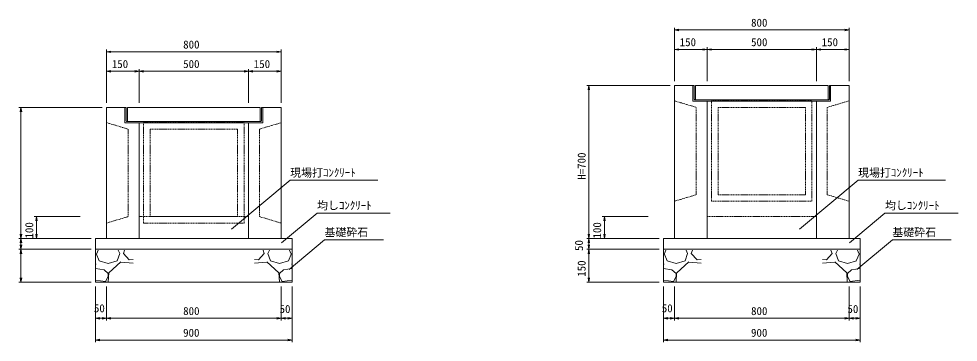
# Model space of a CAD drawing. Units: millimetres on the paper. Extents: x 0 to 841, y 0 to 594.
# Drawn here: x 192.7 to 407.8, y 365.2 to 439.2 of the extents above; entities that cross this region are included whole.
import ezdxf
from ezdxf.enums import TextEntityAlignment as Align

# ---------------------------------------------------------------- set-up
doc = ezdxf.new("R2010")
doc.units = ezdxf.units.MM
doc.linetypes.add('USER1', pattern=[0.375, 0.25, -0.125])
for name, color, linetype, lineweight in [('D-STR-DIM（寸法）', 7, 'Continuous', 18), ('D-STR-HTXT（旗揚げ）', 7, 'Continuous', 18), ('D-STR-STR1（構造物）', 4, 'Continuous', 18), ('D-STR-STRn（構造物）', 7, 'Continuous', 18), ('D-STR（構造物外形線）', 1, 'Continuous', 18)]:
    doc.layers.add(name, color=color, linetype=linetype, lineweight=lineweight)
doc.layers.add('D-STR-TXT（文字）', color=7, linetype='Continuous')
doc.styles.add('ＭＳ ゴシック', font='')
doc.styles.get('ＭＳ ゴシック').set_extended_font_data('MS Gothic')

msp = doc.modelspace()

# ---------------------------------------------------------------- linework, layer by layer
at = {"layer": 'D-STR-DIM（寸法）'}
for p, q in [((342.823, 424.928), (342.823, 437.137)), ((342.823, 436.637), (343.823, 436.803)), ((343.823, 436.47), (342.823, 436.637)), ((342.823, 436.637), (343.823, 436.637)), ((343.823, 436.637), (381.823, 436.637)), ((381.823, 436.803), (382.823, 436.637)), ((382.823, 436.637), (381.823, 436.47)), ((382.823, 436.637), (381.823, 436.637)), ((382.823, 424.928), (382.823, 437.137)), ((342.823, 424.928), (342.823, 432.678)), ((342.823, 432.178), (343.823, 432.344)), ((349.323, 432.344), (350.323, 432.178)), ((350.323, 424.928), (350.323, 432.678)), ((350.323, 424.928), (350.323, 432.678)), ((350.323, 432.178), (351.323, 432.344)), ((374.323, 432.344), (375.323, 432.178)), ((375.323, 424.928), (375.323, 432.678)), ((375.323, 424.928), (375.323, 432.678)), ((375.323, 432.178), (376.323, 432.344)), ((381.823, 432.344), (382.823, 432.178)), ((382.823, 424.928), (382.823, 432.678)), ((212.823, 419.928), (212.823, 432.137)), ((212.823, 431.637), (213.823, 431.803)), ((213.823, 431.47), (212.823, 431.637)), ((212.823, 431.637), (213.823, 431.637)), ((213.823, 431.637), (251.823, 431.637)), ((251.823, 431.803), (252.823, 431.637)), ((252.823, 431.637), (251.823, 431.47)), ((252.823, 431.637), (251.823, 431.637)), ((252.823, 419.928), (252.823, 432.137)), ((343.823, 432.011), (342.823, 432.178)), ((342.823, 432.178), (343.823, 432.178)), ((343.823, 432.178), (349.323, 432.178)), ((350.323, 432.178), (349.323, 432.011)), ((350.323, 432.178), (349.323, 432.178)), ((351.323, 432.011), (350.323, 432.178)), ((350.323, 432.178), (351.323, 432.178)), ((351.323, 432.178), (374.323, 432.178)), ((375.323, 432.178), (374.323, 432.011)), ((375.323, 432.178), (374.323, 432.178)), ((376.323, 432.011), (375.323, 432.178)), ((375.323, 432.178), (376.323, 432.178)), ((376.323, 432.178), (381.823, 432.178)), ((382.823, 432.178), (381.823, 432.011)), ((382.823, 432.178), (381.823, 432.178)), ((212.823, 419.928), (212.823, 427.678)), ((212.823, 427.178), (213.823, 427.344)), ((213.823, 427.011), (212.823, 427.178)), ((212.823, 427.178), (213.823, 427.178)), ((213.823, 427.178), (219.323, 427.178)), ((219.323, 427.344), (220.323, 427.178)), ((220.323, 427.178), (219.323, 427.011)), ((220.323, 427.178), (219.323, 427.178)), ((220.323, 419.928), (220.323, 427.678)), ((220.323, 419.928), (220.323, 427.678)), ((220.323, 427.178), (221.323, 427.344)), ((221.323, 427.011), (220.323, 427.178)), ((220.323, 427.178), (221.323, 427.178)), ((221.323, 427.178), (244.323, 427.178)), ((244.323, 427.344), (245.323, 427.178)), ((245.323, 427.178), (244.323, 427.011)), ((245.323, 427.178), (244.323, 427.178)), ((245.323, 419.928), (245.323, 427.678)), ((245.323, 419.928), (245.323, 427.678)), ((245.323, 427.178), (246.323, 427.344)), ((246.323, 427.011), (245.323, 427.178)), ((245.323, 427.178), (246.323, 427.178)), ((246.323, 427.178), (251.823, 427.178)), ((251.823, 427.344), (252.823, 427.178)), ((252.823, 427.178), (251.823, 427.011)), ((252.823, 427.178), (251.823, 427.178)), ((252.823, 419.928), (252.823, 427.678)), ((341.823, 423.928), (322.749, 423.928)), ((323.082, 422.928), (323.249, 423.928)), ((323.249, 423.928), (323.415, 422.928)), ((323.249, 423.928), (323.249, 422.928)), ((323.249, 422.928), (323.249, 389.928)), ((211.823, 418.928), (192.749, 418.928)), ((193.082, 417.928), (193.249, 418.928)), ((193.249, 418.928), (193.415, 417.928)), ((193.249, 418.928), (193.249, 417.928)), ((193.249, 417.928), (193.249, 389.928)), ((206.823, 393.928), (196.304, 393.928)), ((196.637, 392.928), (196.804, 393.928)), ((196.804, 393.928), (196.97, 392.928)), ((196.804, 393.928), (196.804, 392.928)), ((336.823, 393.928), (326.304, 393.928)), ((326.637, 392.928), (326.804, 393.928)), ((326.804, 393.928), (326.97, 392.928)), ((326.804, 393.928), (326.804, 392.928)), ((196.804, 389.928), (196.804, 392.928)), ((326.804, 389.928), (326.804, 392.928)), ((193.249, 388.928), (193.082, 389.928)), ((193.415, 389.928), (193.249, 388.928)), ((193.249, 388.928), (193.249, 389.928)), ((196.804, 388.928), (196.637, 389.928)), ((196.97, 389.928), (196.804, 388.928)), ((196.804, 388.928), (196.804, 389.928)), ((323.249, 388.928), (323.082, 389.928)), ((323.415, 389.928), (323.249, 388.928)), ((323.249, 388.928), (323.249, 389.928)), ((326.804, 388.928), (326.637, 389.928)), ((326.97, 389.928), (326.804, 388.928)), ((326.804, 388.928), (326.804, 389.928)), ((209.323, 388.928), (192.749, 388.928)), ((206.823, 388.928), (192.749, 388.928)), ((193.082, 387.928), (193.249, 388.928)), ((193.249, 386.428), (193.082, 387.428)), ((193.249, 388.928), (193.415, 387.928)), ((193.249, 388.928), (193.249, 387.928)), ((193.249, 387.928), (193.249, 387.428)), ((193.415, 387.428), (193.249, 386.428)), ((193.249, 386.428), (193.249, 387.428)), ((209.323, 388.928), (196.304, 388.928)), ((339.323, 388.928), (322.749, 388.928)), ((336.823, 388.928), (322.749, 388.928)), ((323.082, 387.928), (323.249, 388.928)), ((323.249, 386.428), (323.082, 387.428)), ((323.249, 388.928), (323.415, 387.928)), ((323.249, 388.928), (323.249, 387.928)), ((323.249, 387.928), (323.249, 387.428)), ((323.415, 387.428), (323.249, 386.428)), ((323.249, 386.428), (323.249, 387.428)), ((339.323, 388.928), (326.304, 388.928)), ((209.323, 386.428), (192.749, 386.428)), ((209.323, 386.428), (192.749, 386.428)), ((193.082, 385.428), (193.249, 386.428)), ((193.249, 386.428), (193.415, 385.428)), ((193.249, 386.428), (193.249, 385.428)), ((193.249, 385.428), (193.249, 379.928)), ((339.323, 386.428), (322.749, 386.428)), ((339.323, 386.428), (322.749, 386.428)), ((323.082, 385.428), (323.249, 386.428)), ((323.249, 386.428), (323.415, 385.428)), ((323.249, 386.428), (323.249, 385.428)), ((323.249, 385.428), (323.249, 379.928)), ((209.323, 378.928), (192.749, 378.928)), ((193.249, 378.928), (193.082, 379.928)), ((193.415, 379.928), (193.249, 378.928)), ((193.249, 378.928), (193.249, 379.928)), ((339.323, 378.928), (322.749, 378.928)), ((323.249, 378.928), (323.082, 379.928)), ((323.415, 379.928), (323.249, 378.928)), ((323.249, 378.928), (323.249, 379.928)), ((210.323, 377.928), (210.323, 365.167)), ((210.323, 377.928), (210.323, 370.135)), ((212.823, 377.928), (212.823, 370.135)), ((212.823, 377.928), (212.823, 370.135)), ((252.823, 377.928), (252.823, 370.135)), ((252.823, 377.928), (252.823, 370.135)), ((255.323, 377.928), (255.323, 370.135)), ((255.323, 377.928), (255.323, 365.167)), ((340.323, 377.928), (340.323, 365.167)), ((340.323, 377.928), (340.323, 370.135)), ((342.823, 377.928), (342.823, 370.135)), ((342.823, 377.928), (342.823, 370.135)), ((382.823, 377.928), (382.823, 370.135)), ((382.823, 377.928), (382.823, 370.135)), ((385.323, 377.928), (385.323, 370.135)), ((385.323, 377.928), (385.323, 365.167)), ((210.323, 370.635), (211.323, 370.801)), ((211.323, 370.468), (210.323, 370.635)), ((210.323, 370.635), (211.323, 370.635)), ((211.823, 370.635), (211.323, 370.635)), ((211.823, 370.801), (212.823, 370.635)), ((212.823, 370.635), (211.823, 370.468)), ((212.823, 370.635), (211.823, 370.635)), ((212.823, 370.635), (213.823, 370.801)), ((213.823, 370.468), (212.823, 370.635)), ((212.823, 370.635), (213.823, 370.635)), ((251.823, 370.635), (213.823, 370.635)), ((251.823, 370.801), (252.823, 370.635)), ((252.823, 370.635), (251.823, 370.468)), ((252.823, 370.635), (251.823, 370.635)), ((252.823, 370.635), (253.823, 370.801)), ((253.823, 370.468), (252.823, 370.635)), ((252.823, 370.635), (253.823, 370.635)), ((253.823, 370.635), (254.323, 370.635)), ((254.323, 370.801), (255.323, 370.635)), ((255.323, 370.635), (254.323, 370.468)), ((255.323, 370.635), (254.323, 370.635)), ((340.323, 370.635), (341.323, 370.801)), ((341.323, 370.468), (340.323, 370.635)), ((340.323, 370.635), (341.323, 370.635)), ((341.823, 370.635), (341.323, 370.635)), ((341.823, 370.801), (342.823, 370.635)), ((342.823, 370.635), (341.823, 370.468)), ((342.823, 370.635), (341.823, 370.635)), ((342.823, 370.635), (343.823, 370.801)), ((343.823, 370.468), (342.823, 370.635)), ((342.823, 370.635), (343.823, 370.635)), ((381.823, 370.635), (343.823, 370.635)), ((381.823, 370.801), (382.823, 370.635)), ((382.823, 370.635), (381.823, 370.468)), ((382.823, 370.635), (381.823, 370.635)), ((382.823, 370.635), (383.823, 370.801)), ((383.823, 370.468), (382.823, 370.635)), ((382.823, 370.635), (383.823, 370.635)), ((383.823, 370.635), (384.323, 370.635)), ((384.323, 370.801), (385.323, 370.635)), ((385.323, 370.635), (384.323, 370.468)), ((385.323, 370.635), (384.323, 370.635)), ((210.323, 365.667), (211.323, 365.833)), ((211.323, 365.5), (210.323, 365.667)), ((210.323, 365.667), (211.323, 365.667)), ((254.323, 365.667), (211.323, 365.667)), ((254.323, 365.833), (255.323, 365.667)), ((255.323, 365.667), (254.323, 365.5)), ((255.323, 365.667), (254.323, 365.667)), ((340.323, 365.667), (341.323, 365.833)), ((341.323, 365.5), (340.323, 365.667)), ((340.323, 365.667), (341.323, 365.667)), ((384.323, 365.667), (341.323, 365.667)), ((384.323, 365.833), (385.323, 365.667)), ((385.323, 365.667), (384.323, 365.5)), ((385.323, 365.667), (384.323, 365.667))]:
    msp.add_line(p, q, dxfattribs=at)
at = {"layer": 'D-STR-HTXT（旗揚げ）'}
for p, q in [((241.472, 391.006), (254.876, 402.242)), ((274.911, 402.242), (254.876, 402.242)), ((371.472, 391.006), (384.876, 402.242)), ((404.911, 402.242), (384.876, 402.242)), ((252.904, 387.929), (261.028, 394.739)), ((277.795, 394.739), (261.028, 394.739)), ((382.904, 387.929), (391.028, 394.739)), ((407.795, 394.739), (391.028, 394.739)), ((254.607, 381.802), (262.73, 388.612)), ((276.204, 388.612), (262.73, 388.612)), ((384.607, 381.802), (392.73, 388.612)), ((406.204, 388.612), (392.73, 388.612))]:
    msp.add_line(p, q, dxfattribs=at)
at = {"layer": 'D-STR-STR1（構造物）'}
for p, q in [((347.048, 423.928), (347.048, 420.378)), ((347.348, 423.928), (347.048, 423.928)), ((347.048, 420.528), (347.048, 423.928)), ((347.348, 420.828), (347.348, 423.928)), ((377.998, 423.928), (347.648, 423.928)), ((347.648, 420.678), (347.648, 423.928)), ((377.998, 423.928), (377.998, 420.678)), ((378.298, 423.928), (378.598, 423.928)), ((378.298, 420.828), (378.298, 423.928)), ((378.598, 423.928), (378.598, 420.378)), ((378.598, 420.528), (378.598, 423.928)), ((378.598, 420.378), (347.048, 420.378)), ((378.148, 420.678), (347.498, 420.678)), ((347.648, 420.678), (347.648, 421.178)), ((347.998, 420.678), (347.648, 420.678)), ((217.048, 418.928), (217.048, 415.378)), ((217.348, 418.928), (217.048, 418.928)), ((217.048, 415.528), (217.048, 418.928)), ((217.348, 415.828), (217.348, 418.928)), ((247.998, 418.928), (217.648, 418.928)), ((217.648, 415.678), (217.648, 418.928)), ((247.998, 418.928), (247.998, 415.678)), ((248.298, 418.928), (248.598, 418.928)), ((248.298, 415.828), (248.298, 418.928)), ((248.598, 418.928), (248.598, 415.378)), ((248.598, 415.528), (248.598, 418.928)), ((248.598, 415.378), (217.048, 415.378)), ((248.148, 415.678), (217.498, 415.678)), ((217.648, 415.678), (217.648, 416.178)), ((217.998, 415.678), (217.648, 415.678))]:
    msp.add_line(p, q, dxfattribs=at)
at = {"layer": 'D-STR-STR1（構造物）', "color": 7, "linetype": 'USER1'}
for p, q in [((220.323, 393.928), (245.323, 393.928)), ((350.323, 393.928), (375.323, 393.928))]:
    msp.add_line(p, q, dxfattribs=at)
at = {"layer": 'D-STR-STR1（構造物）'}
for centre, start, end in [((347.498, 420.828), 180, 270), ((378.148, 420.828), 270, 0), ((217.498, 415.828), 180, 270), ((248.148, 415.828), 270, 0)]:
    msp.add_arc(centre, 0.15, start, end, dxfattribs=at)
at = {"layer": 'D-STR-STRn（構造物）'}
for p, q in [((212.823, 388.928), (210.323, 388.928)), ((212.823, 388.928), (210.323, 388.928)), ((210.323, 388.928), (210.323, 378.928)), ((252.823, 388.928), (255.323, 388.928)), ((252.823, 388.928), (255.323, 388.928)), ((252.823, 388.928), (255.323, 388.928)), ((255.323, 388.928), (255.323, 378.928)), ((342.823, 388.928), (340.323, 388.928)), ((342.823, 388.928), (340.323, 388.928)), ((340.323, 388.928), (340.323, 378.928)), ((382.823, 388.928), (385.323, 388.928)), ((382.823, 388.928), (385.323, 388.928)), ((382.823, 388.928), (385.323, 388.928)), ((385.323, 388.928), (385.323, 378.928)), ((255.323, 386.428), (210.323, 386.428)), ((210.456, 385.464), (211.176, 383.784)), ((210.587, 385.466), (210.904, 386.205)), ((215.263, 383.775), (215.863, 385.455)), ((215.518, 386.205), (215.86, 385.464)), ((216.697, 385.461), (216.976, 386.205)), ((218.018, 384.043), (216.698, 385.483)), ((247.627, 384.043), (248.947, 385.483)), ((248.948, 385.461), (248.669, 386.205)), ((250.383, 383.775), (249.783, 385.455)), ((250.127, 386.205), (249.785, 385.464)), ((255.189, 385.464), (254.469, 383.784)), ((255.058, 385.466), (254.741, 386.205)), ((385.323, 386.428), (340.323, 386.428)), ((340.456, 385.464), (341.176, 383.784)), ((340.587, 385.466), (340.904, 386.205)), ((345.263, 383.775), (345.863, 385.455)), ((345.518, 386.205), (345.86, 385.464)), ((346.697, 385.461), (346.976, 386.205)), ((348.018, 384.043), (346.698, 385.483)), ((377.627, 384.043), (378.947, 385.483)), ((378.948, 385.461), (378.669, 386.205)), ((380.383, 383.775), (379.783, 385.455)), ((380.127, 386.205), (379.785, 385.464)), ((385.189, 385.464), (384.469, 383.784)), ((385.058, 385.466), (384.741, 386.205)), ((210.46, 383.063), (210.323, 383.109)), ((210.323, 382.992), (210.446, 383.066)), ((211.168, 383.772), (213.208, 383.173)), ((213.23, 383.172), (215.27, 383.772)), ((216.109, 383.545), (213.349, 381.025)), ((218.941, 383.289), (216.101, 383.525)), ((218.941, 384.119), (218.004, 384.037)), ((246.704, 384.119), (247.641, 384.037)), ((246.704, 383.289), (249.544, 383.525)), ((249.536, 383.545), (252.296, 381.025)), ((252.415, 383.172), (250.375, 383.772)), ((254.477, 383.772), (252.437, 383.173)), ((255.185, 383.063), (255.323, 383.109)), ((255.323, 382.992), (255.199, 383.066)), ((340.46, 383.063), (340.323, 383.109)), ((340.323, 382.992), (340.446, 383.066)), ((341.168, 383.772), (343.208, 383.173)), ((343.23, 383.172), (345.27, 383.772)), ((346.109, 383.545), (343.349, 381.025)), ((348.941, 383.289), (346.101, 383.525)), ((348.941, 384.119), (348.004, 384.037)), ((376.704, 384.119), (377.641, 384.037)), ((376.704, 383.289), (379.544, 383.525)), ((379.536, 383.545), (382.296, 381.025)), ((382.415, 383.172), (380.375, 383.772)), ((384.477, 383.772), (382.437, 383.173)), ((385.185, 383.063), (385.323, 383.109)), ((385.323, 382.992), (385.199, 383.066)), ((212.274, 381.753), (210.323, 382.046)), ((213.231, 380.889), (212.271, 381.729)), ((213.218, 380.184), (213.218, 380.904)), ((213.341, 381.02), (213.245, 379.005)), ((252.304, 381.02), (252.4, 379.005)), ((252.414, 380.889), (253.374, 381.729)), ((252.427, 380.184), (252.427, 380.904)), ((253.371, 381.753), (255.323, 382.046)), ((342.274, 381.753), (340.323, 382.046)), ((343.231, 380.889), (342.271, 381.729)), ((343.218, 380.184), (343.218, 380.904)), ((343.341, 381.02), (343.245, 379.005)), ((382.304, 381.02), (382.4, 379.005)), ((382.414, 380.889), (383.374, 381.729)), ((382.427, 380.184), (382.427, 380.904)), ((383.371, 381.753), (385.323, 382.046)), ((210.323, 379.374), (212.622, 379.099)), ((210.323, 378.928), (255.323, 378.928)), ((212.603, 379.099), (213.203, 380.179)), ((253.042, 379.099), (252.442, 380.179)), ((255.323, 379.374), (253.023, 379.099)), ((340.323, 379.374), (342.622, 379.099)), ((340.323, 378.928), (385.323, 378.928)), ((342.603, 379.099), (343.203, 380.179)), ((383.042, 379.099), (382.442, 380.179)), ((385.323, 379.374), (383.023, 379.099))]:
    msp.add_line(p, q, dxfattribs=at)
at = {"layer": 'D-STR（構造物外形線）'}
for p, q in [((342.823, 388.928), (342.823, 423.928)), ((342.823, 423.928), (347.048, 423.928)), ((378.598, 423.928), (382.823, 423.928)), ((382.823, 388.928), (382.823, 423.928)), ((350.323, 388.928), (350.323, 420.378)), ((375.323, 388.928), (375.323, 420.378)), ((212.823, 388.928), (212.823, 418.928)), ((212.823, 418.928), (217.048, 418.928)), ((248.598, 418.928), (252.823, 418.928)), ((252.823, 388.928), (252.823, 418.928)), ((220.323, 388.928), (220.323, 415.378)), ((245.323, 388.928), (245.323, 415.378)), ((212.823, 388.928), (252.823, 388.928)), ((342.823, 388.928), (382.823, 388.928))]:
    msp.add_line(p, q, dxfattribs=at)
at = {"layer": 'D-STR（構造物外形線）', "linetype": 'USER1'}
for p, q in [((342.823, 420.428), (347.823, 418.928)), ((351.323, 397.428), (351.323, 420.428)), ((351.323, 420.428), (374.323, 420.428)), ((374.323, 397.428), (374.323, 420.428)), ((377.823, 418.928), (382.823, 420.428)), ((347.823, 398.928), (347.823, 418.928)), ((352.823, 398.928), (352.823, 418.928)), ((352.823, 418.928), (372.823, 418.928)), ((372.823, 398.928), (372.823, 418.928)), ((377.823, 398.928), (377.823, 418.928)), ((212.823, 415.428), (217.823, 413.928)), ((221.323, 392.428), (221.323, 415.428)), ((221.323, 415.428), (244.323, 415.428)), ((244.323, 392.428), (244.323, 415.428)), ((247.823, 413.928), (252.823, 415.428)), ((217.823, 393.928), (217.823, 413.928)), ((222.823, 393.928), (222.823, 413.928)), ((222.823, 413.928), (242.823, 413.928)), ((242.823, 393.928), (242.823, 413.928)), ((247.823, 393.928), (247.823, 413.928)), ((342.823, 397.428), (347.823, 398.928)), ((352.823, 398.928), (372.823, 398.928)), ((377.823, 398.928), (382.823, 397.428)), ((351.323, 397.428), (374.323, 397.428)), ((212.823, 392.428), (217.823, 393.928)), ((222.823, 393.928), (242.823, 393.928)), ((247.823, 393.928), (252.823, 392.428)), ((221.323, 392.428), (244.323, 392.428))]:
    msp.add_line(p, q, dxfattribs=at)

# ---------------------------------------------------------------- texts
at = {"layer": 'D-STR-DIM（寸法）', "style": 'ＭＳ ゴシック'}
for s, p in [('800', (360.38, 436.837)), ('150', (344.041, 432.378)), ('500', (360.38, 432.378)), ('150', (376.541, 432.378)), ('800', (230.38, 431.837)), ('150', (214.041, 427.378)), ('500', (230.38, 427.378)), ('150', (246.541, 427.378)), ('50', (209.942, 371.472)), ('800', (230.38, 370.835)), ('50', (252.442, 371.302)), ('50', (339.942, 371.472)), ('800', (360.38, 370.835)), ('50', (382.442, 371.302)), ('900', (230.367, 365.867)), ('900', (360.367, 365.867))]:
    msp.add_text(s, height=1.833, dxfattribs=at).set_placement(p, align=Align.BOTTOM_LEFT)
for s, p in [('H=700', (323.049, 402.354)), ('100', (196.604, 388.896)), ('100', (326.604, 388.896)), ('50', (322.449, 386.047)), ('150', (323.049, 380.146))]:
    msp.add_text(s, height=1.833, rotation=90, dxfattribs=at).set_placement(p, align=Align.BOTTOM_LEFT)
at = {"layer": 'D-STR-TXT（文字）', "style": 'ＭＳ ゴシック'}
for s, p in [('現場打ｺﾝｸﾘｰﾄ', (254.876, 402.494)), ('現場打ｺﾝｸﾘｰﾄ', (384.876, 402.494)), ('均しｺﾝｸﾘｰﾄ', (261.028, 394.991)), ('均しｺﾝｸﾘｰﾄ', (391.028, 394.991)), ('基礎砕石', (262.73, 388.864)), ('基礎砕石', (392.73, 388.864))]:
    msp.add_text(s, height=1.833, dxfattribs=at).set_placement(p, align=Align.BOTTOM_LEFT)

doc.saveas('drawing.dxf')
